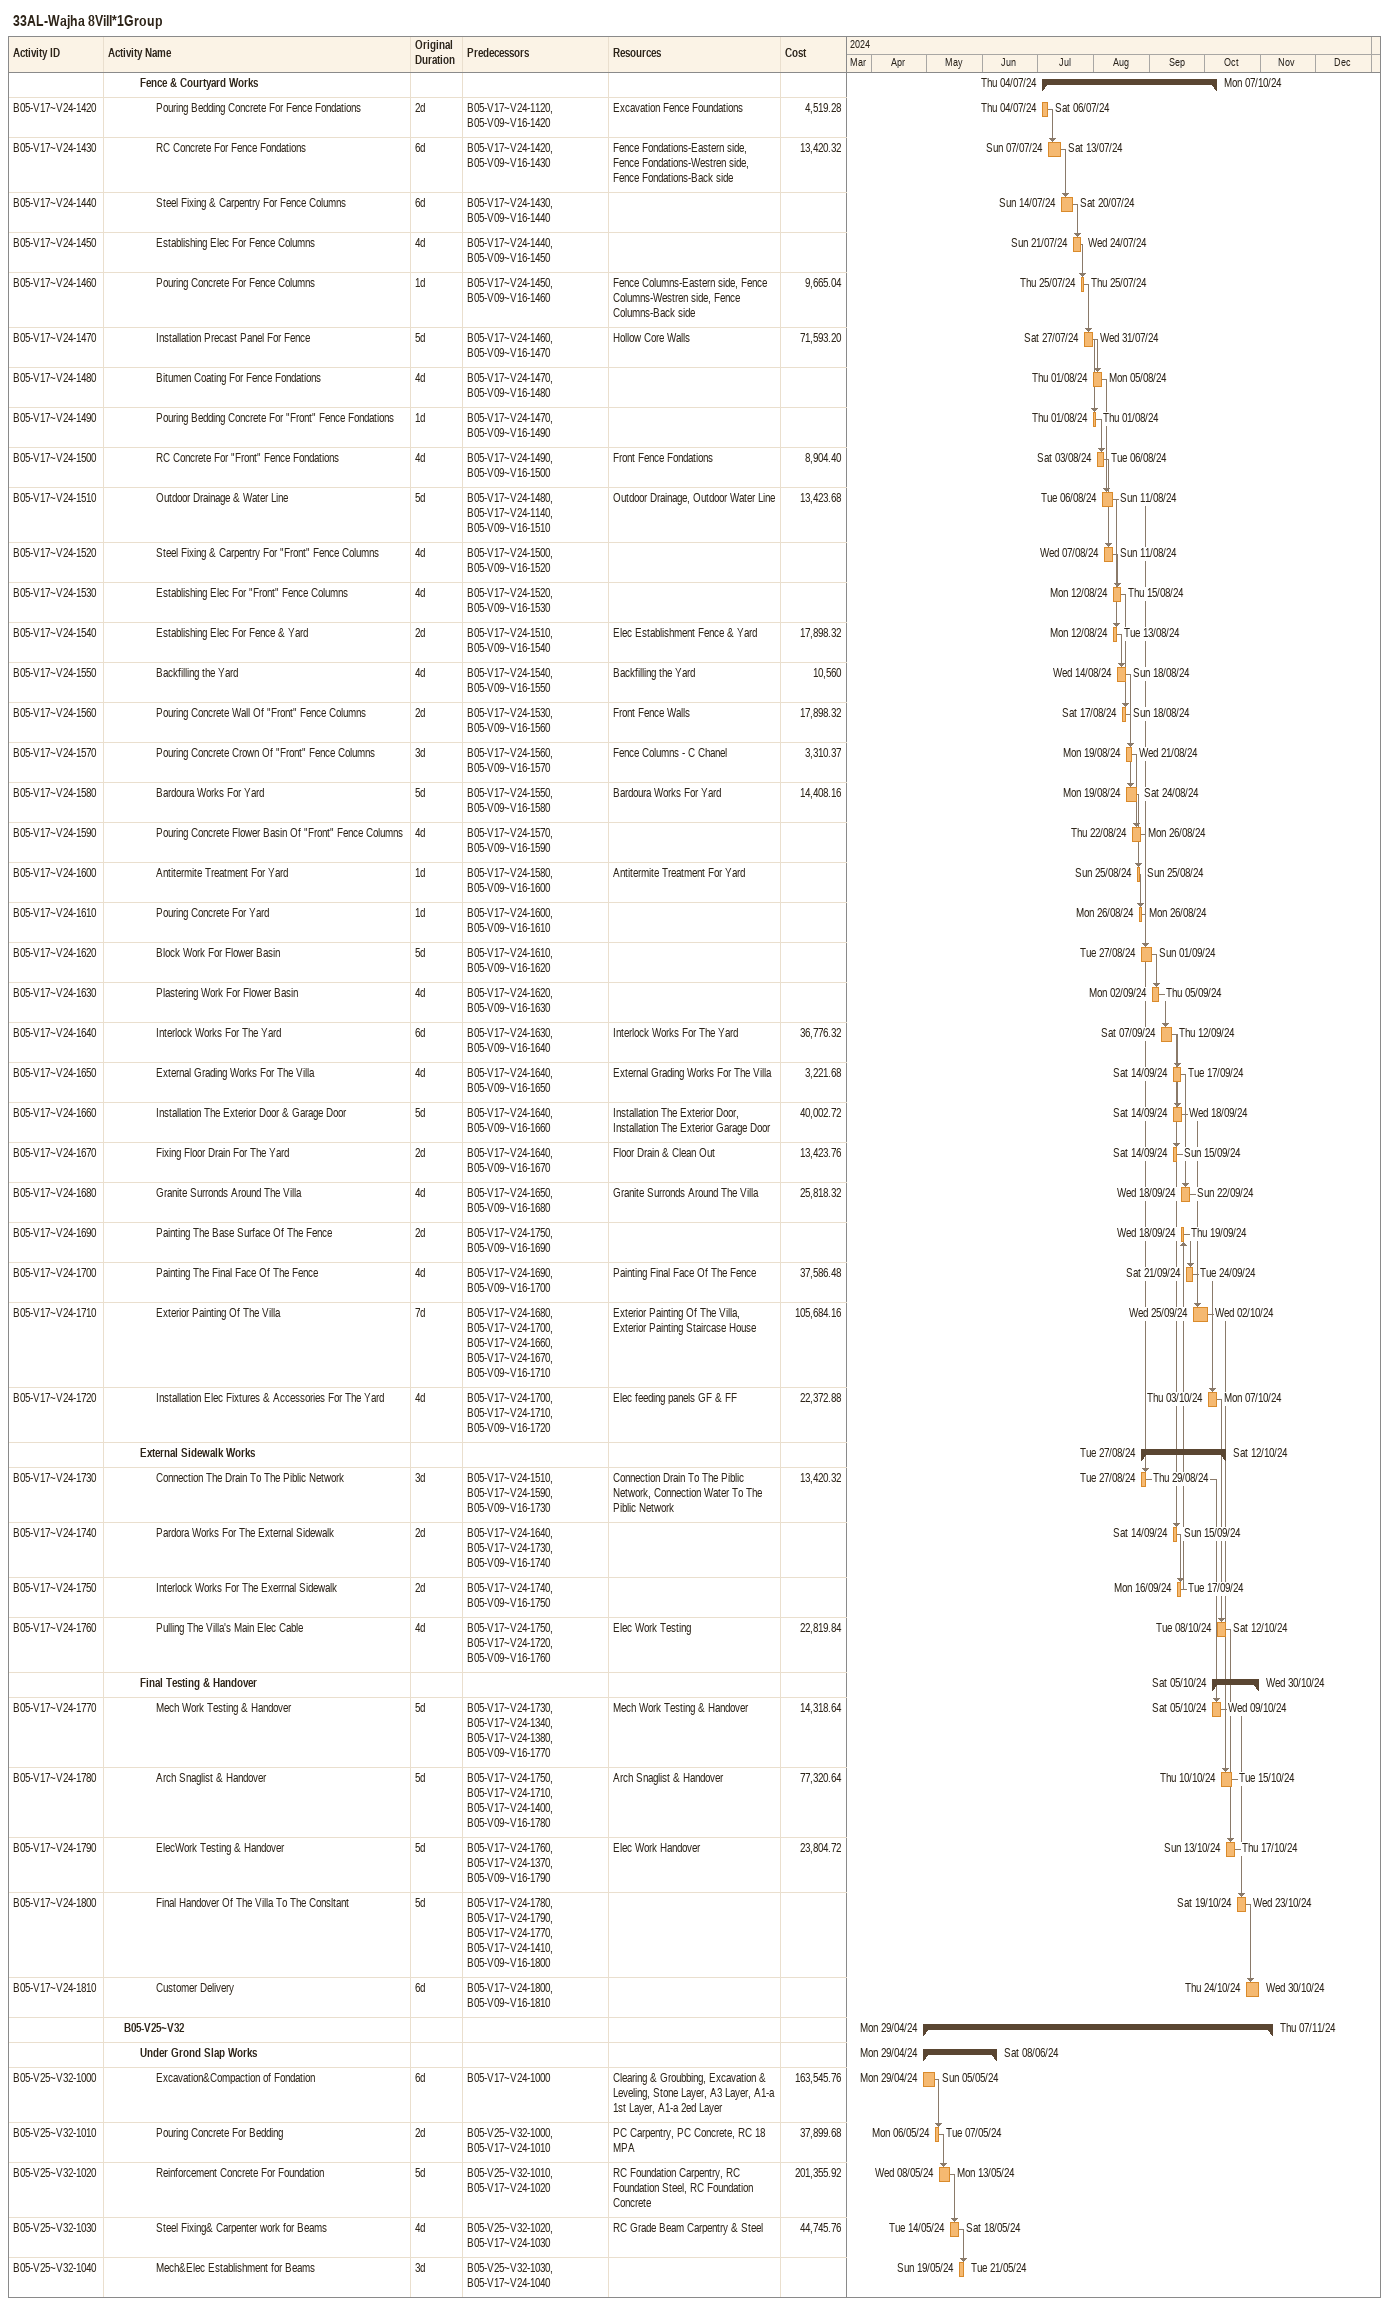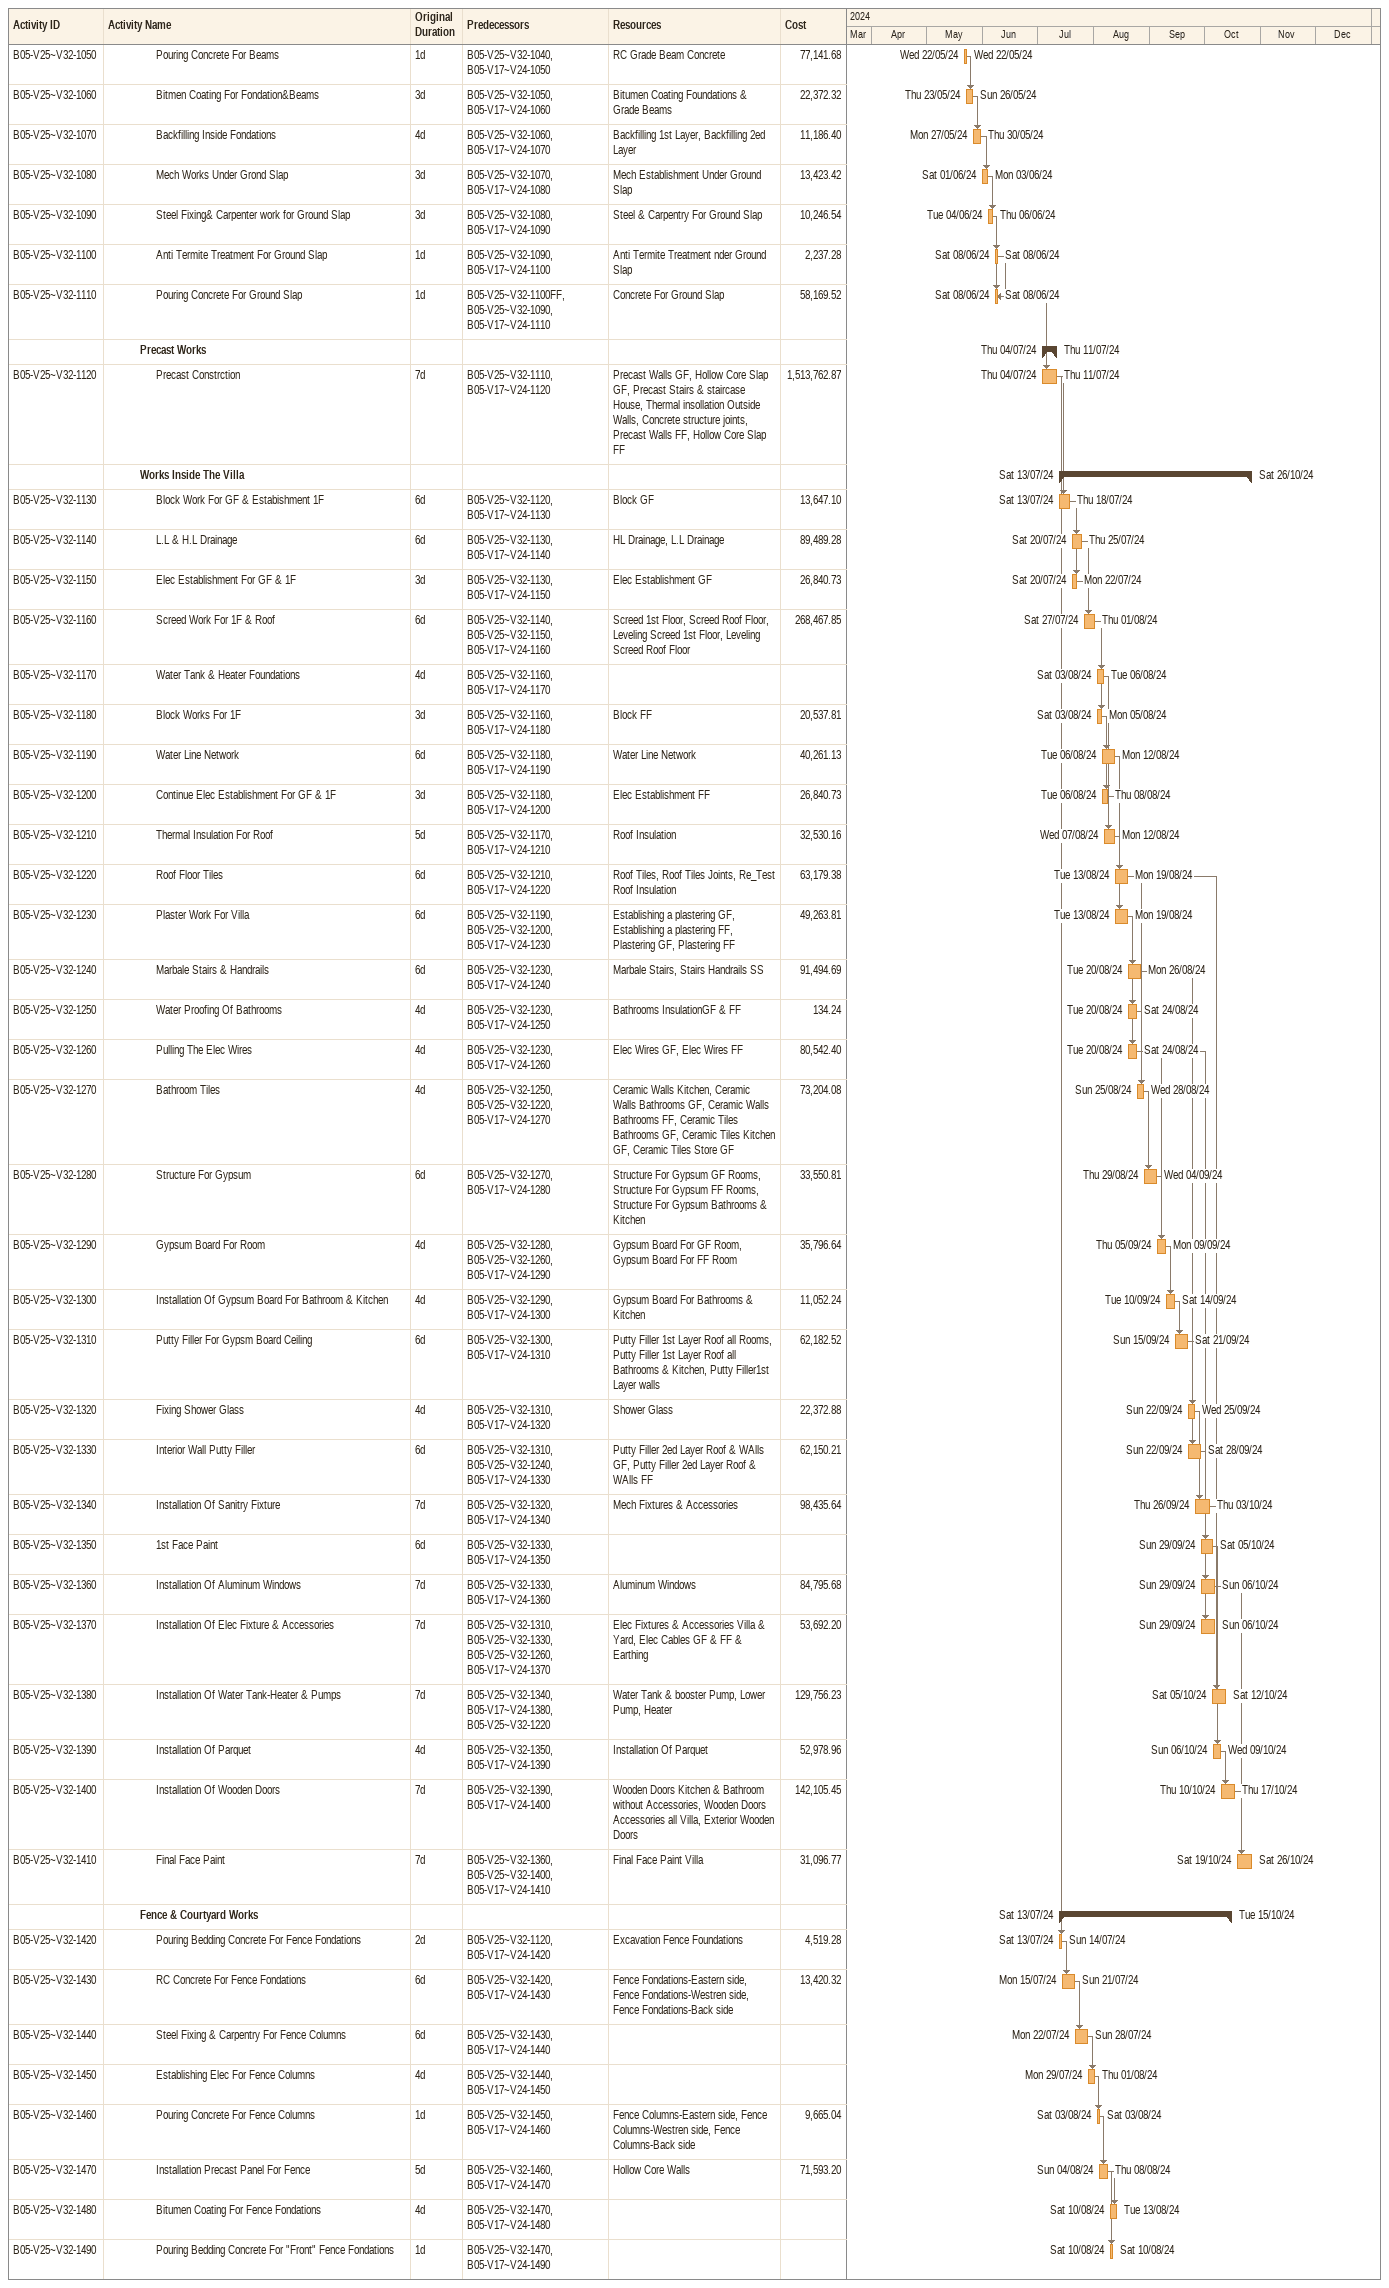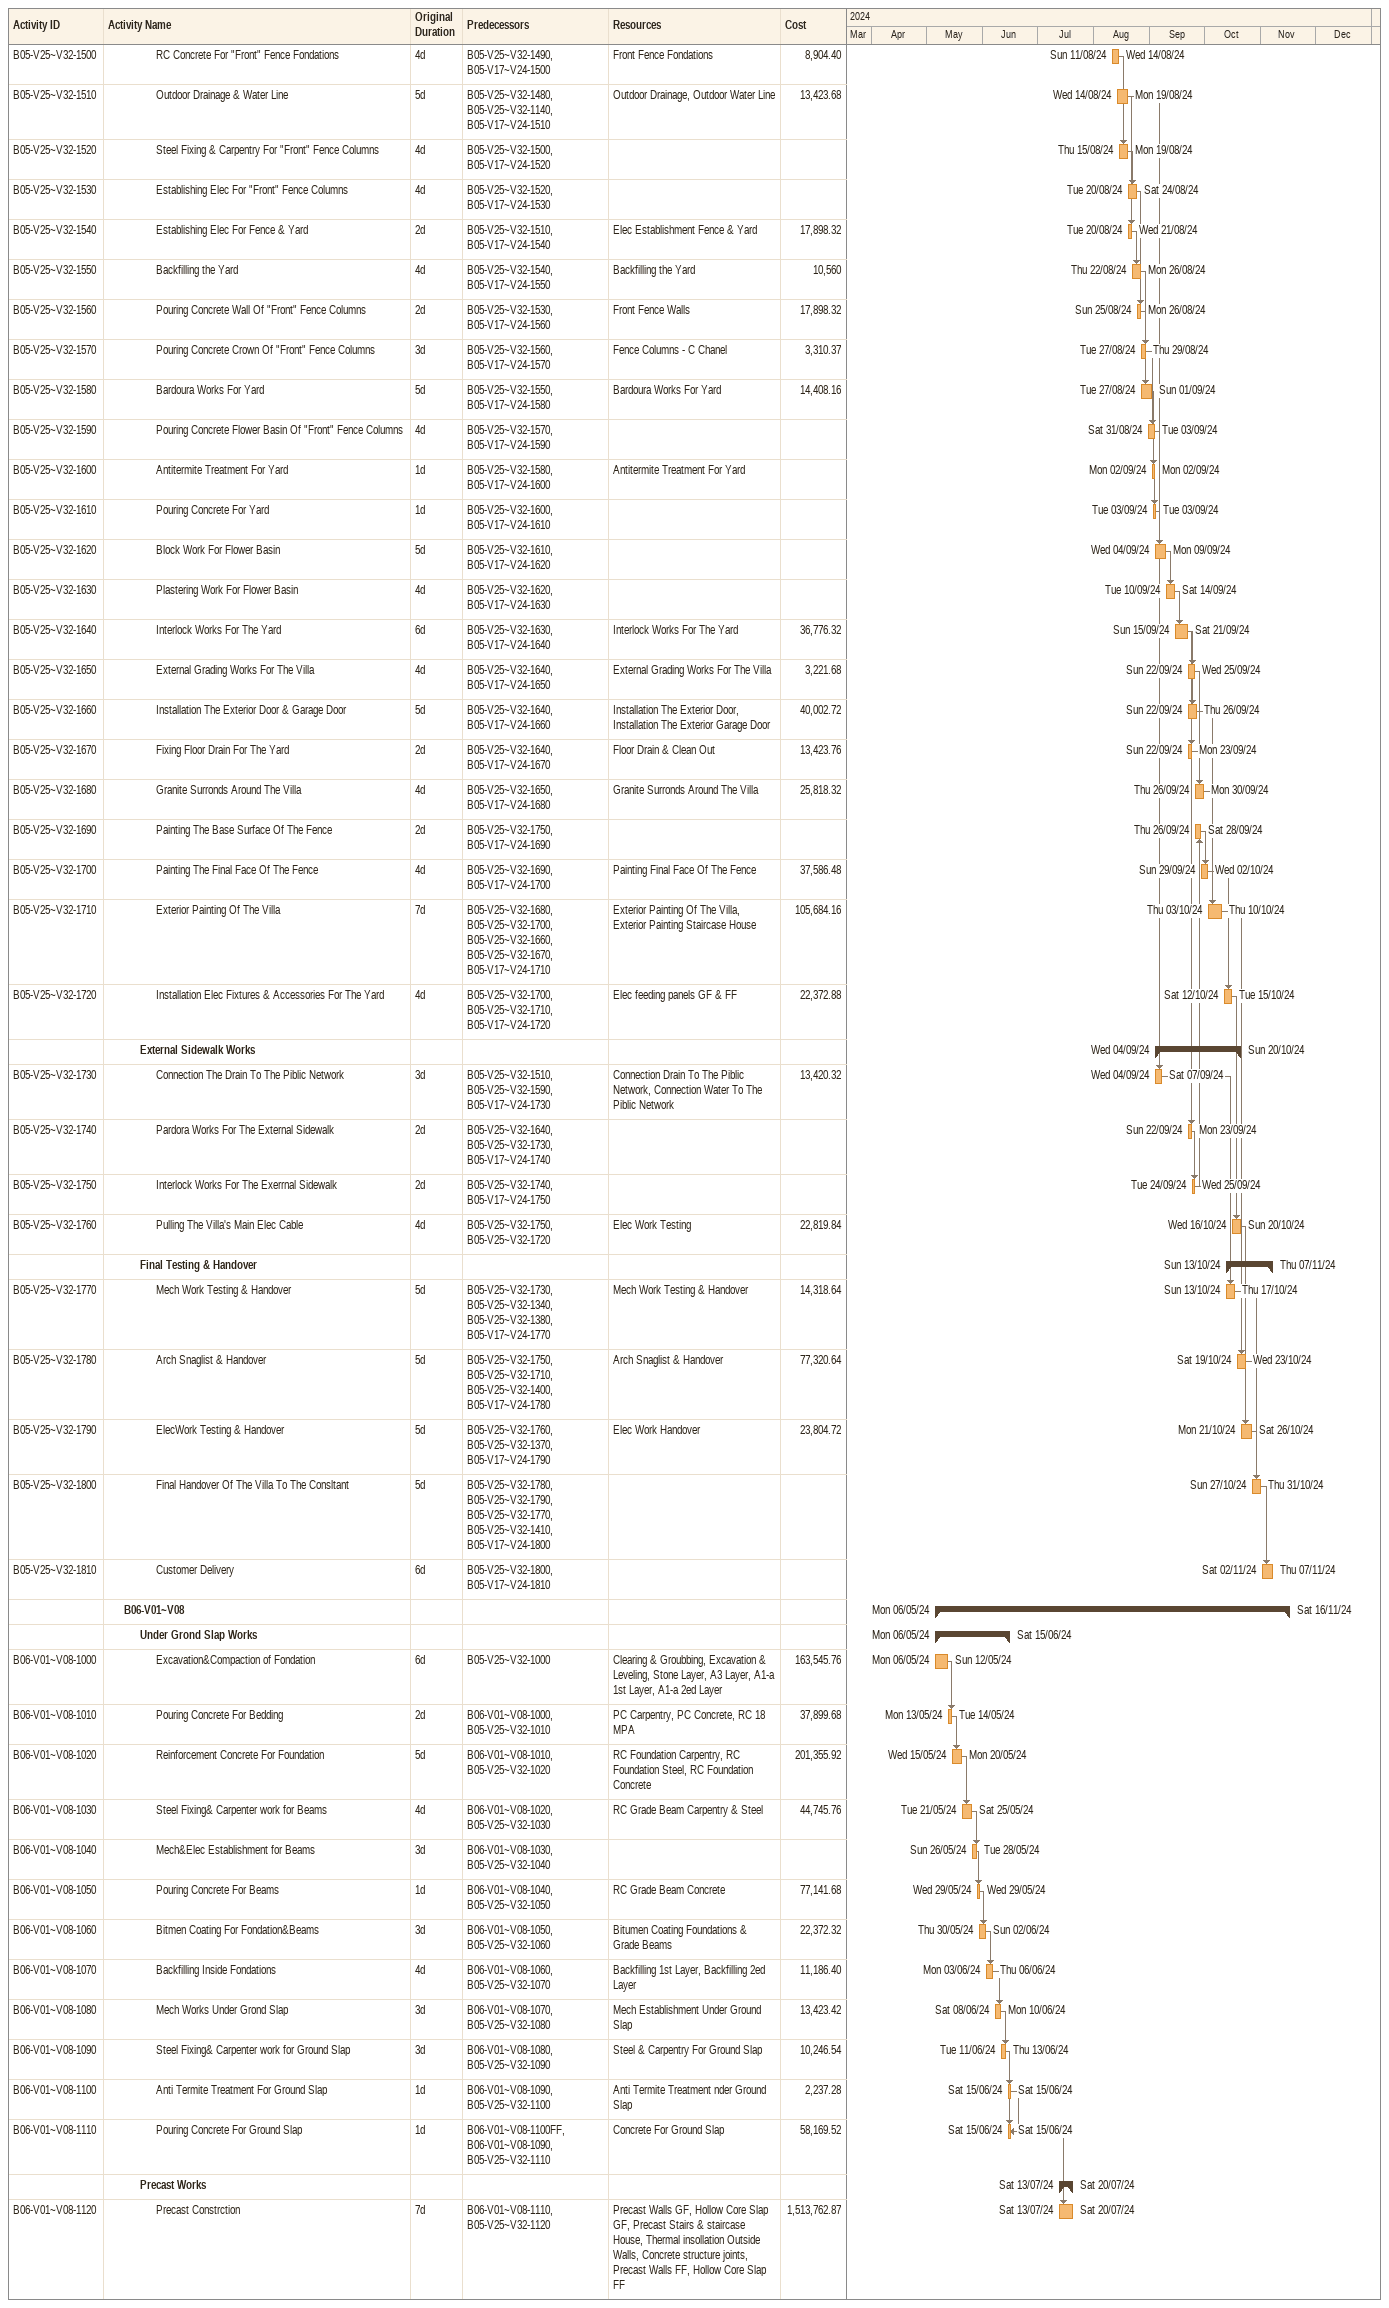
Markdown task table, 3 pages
33AL-Wajha 8Vill*1Group

| ID | Level | Task | Original duration | Start | Finish | Predecessors | Resources | Cost |
|---|---|---|---|---|---|---|---|---|
|  | 3 | **Fence & Courtyard Works** |  | 2024-07-04 | 2024-10-07 |  |  |  |
| B05-V17~V24-1420 | 4 | Pouring Bedding Concrete For Fence Fondations | 2d | 2024-07-04 | 2024-07-06 | B05-V17~V24-1120, B05-V09~V16-1420 | Excavation Fence Foundations | 4519.28 |
| B05-V17~V24-1430 | 4 | RC Concrete For Fence Fondations | 6d | 2024-07-07 | 2024-07-13 | B05-V17~V24-1420, B05-V09~V16-1430 | Fence Fondations-Eastern side, Fence Fondations-Westren side, Fence Fondations-Back side | 13420.32 |
| B05-V17~V24-1440 | 4 | Steel Fixing & Carpentry For Fence Columns | 6d | 2024-07-14 | 2024-07-20 | B05-V17~V24-1430, B05-V09~V16-1440 |  |  |
| B05-V17~V24-1450 | 4 | Establishing Elec For Fence Columns | 4d | 2024-07-21 | 2024-07-24 | B05-V17~V24-1440, B05-V09~V16-1450 |  |  |
| B05-V17~V24-1460 | 4 | Pouring Concrete For Fence Columns | 1d | 2024-07-25 | 2024-07-25 | B05-V17~V24-1450, B05-V09~V16-1460 | Fence Columns-Eastern side, Fence Columns-Westren side, Fence Columns-Back side | 9665.04 |
| B05-V17~V24-1470 | 4 | Installation Precast Panel For Fence | 5d | 2024-07-27 | 2024-07-31 | B05-V17~V24-1460, B05-V09~V16-1470 | Hollow Core Walls | 71593.20 |
| B05-V17~V24-1480 | 4 | Bitumen Coating For Fence Fondations | 4d | 2024-08-01 | 2024-08-05 | B05-V17~V24-1470, B05-V09~V16-1480 |  |  |
| B05-V17~V24-1490 | 4 | Pouring Bedding Concrete For "Front" Fence Fondations | 1d | 2024-08-01 | 2024-08-01 | B05-V17~V24-1470, B05-V09~V16-1490 |  |  |
| B05-V17~V24-1500 | 4 | RC Concrete For "Front" Fence Fondations | 4d | 2024-08-03 | 2024-08-06 | B05-V17~V24-1490, B05-V09~V16-1500 | Front Fence Fondations | 8904.40 |
| B05-V17~V24-1510 | 4 | Outdoor Drainage & Water Line | 5d | 2024-08-06 | 2024-08-11 | B05-V17~V24-1480, B05-V17~V24-1140, B05-V09~V16-1510 | Outdoor Drainage, Outdoor Water Line | 13423.68 |
| B05-V17~V24-1520 | 4 | Steel Fixing & Carpentry For "Front" Fence Columns | 4d | 2024-08-07 | 2024-08-11 | B05-V17~V24-1500, B05-V09~V16-1520 |  |  |
| B05-V17~V24-1530 | 4 | Establishing Elec For "Front" Fence Columns | 4d | 2024-08-12 | 2024-08-15 | B05-V17~V24-1520, B05-V09~V16-1530 |  |  |
| B05-V17~V24-1540 | 4 | Establishing Elec For Fence & Yard | 2d | 2024-08-12 | 2024-08-13 | B05-V17~V24-1510, B05-V09~V16-1540 | Elec Establishment Fence & Yard | 17898.32 |
| B05-V17~V24-1550 | 4 | Backfilling the Yard | 4d | 2024-08-14 | 2024-08-18 | B05-V17~V24-1540, B05-V09~V16-1550 | Backfilling the Yard | 10560 |
| B05-V17~V24-1560 | 4 | Pouring Concrete Wall Of "Front" Fence Columns | 2d | 2024-08-17 | 2024-08-18 | B05-V17~V24-1530, B05-V09~V16-1560 | Front Fence Walls | 17898.32 |
| B05-V17~V24-1570 | 4 | Pouring Concrete Crown Of "Front" Fence Columns | 3d | 2024-08-19 | 2024-08-21 | B05-V17~V24-1560, B05-V09~V16-1570 | Fence Columns - C Chanel | 3310.37 |
| B05-V17~V24-1580 | 4 | Bardoura Works For Yard | 5d | 2024-08-19 | 2024-08-24 | B05-V17~V24-1550, B05-V09~V16-1580 | Bardoura Works For Yard | 14408.16 |
| B05-V17~V24-1590 | 4 | Pouring Concrete Flower Basin Of "Front" Fence Columns | 4d | 2024-08-22 | 2024-08-26 | B05-V17~V24-1570, B05-V09~V16-1590 |  |  |
| B05-V17~V24-1600 | 4 | Antitermite Treatment For Yard | 1d | 2024-08-25 | 2024-08-25 | B05-V17~V24-1580, B05-V09~V16-1600 | Antitermite Treatment For Yard |  |
| B05-V17~V24-1610 | 4 | Pouring Concrete For Yard | 1d | 2024-08-26 | 2024-08-26 | B05-V17~V24-1600, B05-V09~V16-1610 |  |  |
| B05-V17~V24-1620 | 4 | Block Work For Flower Basin | 5d | 2024-08-27 | 2024-09-01 | B05-V17~V24-1610, B05-V09~V16-1620 |  |  |
| B05-V17~V24-1630 | 4 | Plastering Work For Flower Basin | 4d | 2024-09-02 | 2024-09-05 | B05-V17~V24-1620, B05-V09~V16-1630 |  |  |
| B05-V17~V24-1640 | 4 | Interlock Works For The Yard | 6d | 2024-09-07 | 2024-09-12 | B05-V17~V24-1630, B05-V09~V16-1640 | Interlock Works For The Yard | 36776.32 |
| B05-V17~V24-1650 | 4 | External Grading Works For The Villa | 4d | 2024-09-14 | 2024-09-17 | B05-V17~V24-1640, B05-V09~V16-1650 | External Grading Works For The Villa | 3221.68 |
| B05-V17~V24-1660 | 4 | Installation The Exterior Door & Garage Door | 5d | 2024-09-14 | 2024-09-18 | B05-V17~V24-1640, B05-V09~V16-1660 | Installation The Exterior Door, Installation The Exterior Garage Door | 40002.72 |
| B05-V17~V24-1670 | 4 | Fixing Floor Drain For The Yard | 2d | 2024-09-14 | 2024-09-15 | B05-V17~V24-1640, B05-V09~V16-1670 | Floor Drain & Clean Out | 13423.76 |
| B05-V17~V24-1680 | 4 | Granite Surronds Around The Villa | 4d | 2024-09-18 | 2024-09-22 | B05-V17~V24-1650, B05-V09~V16-1680 | Granite Surronds Around The Villa | 25818.32 |
| B05-V17~V24-1690 | 4 | Painting The Base Surface Of The Fence | 2d | 2024-09-18 | 2024-09-19 | B05-V17~V24-1750, B05-V09~V16-1690 |  |  |
| B05-V17~V24-1700 | 4 | Painting The Final Face Of The Fence | 4d | 2024-09-21 | 2024-09-24 | B05-V17~V24-1690, B05-V09~V16-1700 | Painting Final Face Of The Fence | 37586.48 |
| B05-V17~V24-1710 | 4 | Exterior Painting Of The Villa | 7d | 2024-09-25 | 2024-10-02 | B05-V17~V24-1680, B05-V17~V24-1700, B05-V17~V24-1660, B05-V17~V24-1670, B05-V09~V16-1710 | Exterior Painting Of The Villa, Exterior Painting Staircase House | 105684.16 |
| B05-V17~V24-1720 | 4 | Installation Elec Fixtures & Accessories For The Yard | 4d | 2024-10-03 | 2024-10-07 | B05-V17~V24-1700, B05-V17~V24-1710, B05-V09~V16-1720 | Elec feeding panels GF & FF | 22372.88 |
|  | 3 | **External Sidewalk Works** |  | 2024-08-27 | 2024-10-12 |  |  |  |
| B05-V17~V24-1730 | 4 | Connection The Drain To The Piblic Network | 3d | 2024-08-27 | 2024-08-29 | B05-V17~V24-1510, B05-V17~V24-1590, B05-V09~V16-1730 | Connection Drain To The Piblic Network, Connection Water To The Piblic Network | 13420.32 |
| B05-V17~V24-1740 | 4 | Pardora Works For The External Sidewalk | 2d | 2024-09-14 | 2024-09-15 | B05-V17~V24-1640, B05-V17~V24-1730, B05-V09~V16-1740 |  |  |
| B05-V17~V24-1750 | 4 | Interlock Works For The Exerrnal Sidewalk | 2d | 2024-09-16 | 2024-09-17 | B05-V17~V24-1740, B05-V09~V16-1750 |  |  |
| B05-V17~V24-1760 | 4 | Pulling The Villa's Main Elec Cable | 4d | 2024-10-08 | 2024-10-12 | B05-V17~V24-1750, B05-V17~V24-1720, B05-V09~V16-1760 | Elec Work Testing | 22819.84 |
|  | 3 | **Final Testing & Handover** |  | 2024-10-05 | 2024-10-30 |  |  |  |
| B05-V17~V24-1770 | 4 | Mech Work Testing & Handover | 5d | 2024-10-05 | 2024-10-09 | B05-V17~V24-1730, B05-V17~V24-1340, B05-V17~V24-1380, B05-V09~V16-1770 | Mech Work Testing & Handover | 14318.64 |
| B05-V17~V24-1780 | 4 | Arch Snaglist & Handover | 5d | 2024-10-10 | 2024-10-15 | B05-V17~V24-1750, B05-V17~V24-1710, B05-V17~V24-1400, B05-V09~V16-1780 | Arch Snaglist & Handover | 77320.64 |
| B05-V17~V24-1790 | 4 | ElecWork Testing & Handover | 5d | 2024-10-13 | 2024-10-17 | B05-V17~V24-1760, B05-V17~V24-1370, B05-V09~V16-1790 | Elec Work Handover | 23804.72 |
| B05-V17~V24-1800 | 4 | Final Handover Of The Villa To The Consltant | 5d | 2024-10-19 | 2024-10-23 | B05-V17~V24-1780, B05-V17~V24-1790, B05-V17~V24-1770, B05-V17~V24-1410, B05-V09~V16-1800 |  |  |
| B05-V17~V24-1810 | 4 | Customer Delivery | 6d | 2024-10-24 | 2024-10-30 | B05-V17~V24-1800, B05-V09~V16-1810 |  |  |
|  | 2 | **B05-V25~V32** |  | 2024-04-29 | 2024-11-07 |  |  |  |
|  | 3 | **Under Grond Slap Works** |  | 2024-04-29 | 2024-06-08 |  |  |  |
| B05-V25~V32-1000 | 4 | Excavation&Compaction of Fondation | 6d | 2024-04-29 | 2024-05-05 | B05-V17~V24-1000 | Clearing & Groubbing, Excavation & Leveling, Stone Layer, A3 Layer, A1-a 1st Layer, A1-a 2ed Layer | 163545.76 |
| B05-V25~V32-1010 | 4 | Pouring Concrete For Bedding | 2d | 2024-05-06 | 2024-05-07 | B05-V25~V32-1000, B05-V17~V24-1010 | PC Carpentry, PC Concrete, RC 18 MPA | 37899.68 |
| B05-V25~V32-1020 | 4 | Reinforcement Concrete For Foundation | 5d | 2024-05-08 | 2024-05-13 | B05-V25~V32-1010, B05-V17~V24-1020 | RC Foundation Carpentry, RC Foundation Steel, RC Foundation Concrete | 201355.92 |
| B05-V25~V32-1030 | 4 | Steel Fixing& Carpenter work for Beams | 4d | 2024-05-14 | 2024-05-18 | B05-V25~V32-1020, B05-V17~V24-1030 | RC Grade Beam Carpentry & Steel | 44745.76 |
| B05-V25~V32-1040 | 4 | Mech&Elec Establishment for Beams | 3d | 2024-05-19 | 2024-05-21 | B05-V25~V32-1030, B05-V17~V24-1040 |  |  |
| B05-V25~V32-1050 | 4 | Pouring Concrete For Beams | 1d | 2024-05-22 | 2024-05-22 | B05-V25~V32-1040, B05-V17~V24-1050 | RC Grade Beam Concrete | 77141.68 |
| B05-V25~V32-1060 | 4 | Bitmen Coating For Fondation&Beams | 3d | 2024-05-23 | 2024-05-26 | B05-V25~V32-1050, B05-V17~V24-1060 | Bitumen Coating Foundations & Grade Beams | 22372.32 |
| B05-V25~V32-1070 | 4 | Backfilling Inside Fondations | 4d | 2024-05-27 | 2024-05-30 | B05-V25~V32-1060, B05-V17~V24-1070 | Backfilling 1st Layer, Backfilling 2ed Layer | 11186.40 |
| B05-V25~V32-1080 | 4 | Mech Works Under Grond Slap | 3d | 2024-06-01 | 2024-06-03 | B05-V25~V32-1070, B05-V17~V24-1080 | Mech Establishment Under Ground Slap | 13423.42 |
| B05-V25~V32-1090 | 4 | Steel Fixing& Carpenter work for Ground Slap | 3d | 2024-06-04 | 2024-06-06 | B05-V25~V32-1080, B05-V17~V24-1090 | Steel & Carpentry For Ground Slap | 10246.54 |
| B05-V25~V32-1100 | 4 | Anti Termite Treatment For Ground Slap | 1d | 2024-06-08 | 2024-06-08 | B05-V25~V32-1090, B05-V17~V24-1100 | Anti Termite Treatment nder Ground Slap | 2237.28 |
| B05-V25~V32-1110 | 4 | Pouring Concrete For Ground Slap | 1d | 2024-06-08 | 2024-06-08 | B05-V25~V32-1100FF, B05-V25~V32-1090, B05-V17~V24-1110 | Concrete For Ground Slap | 58169.52 |
|  | 3 | **Precast Works** |  | 2024-07-04 | 2024-07-11 |  |  |  |
| B05-V25~V32-1120 | 4 | Precast Constrction | 7d | 2024-07-04 | 2024-07-11 | B05-V25~V32-1110, B05-V17~V24-1120 | Precast Walls GF, Hollow Core Slap GF, Precast Stairs & staircase House, Thermal insollation Outside Walls, Concrete structure joints, Precast Walls FF, Hollow Core Slap FF | 1513762.87 |
|  | 3 | **Works Inside The Villa** |  | 2024-07-13 | 2024-10-26 |  |  |  |
| B05-V25~V32-1130 | 4 | Block Work For GF & Estabishment 1F | 6d | 2024-07-13 | 2024-07-18 | B05-V25~V32-1120, B05-V17~V24-1130 | Block GF | 13647.10 |
| B05-V25~V32-1140 | 4 | L.L & H.L Drainage | 6d | 2024-07-20 | 2024-07-25 | B05-V25~V32-1130, B05-V17~V24-1140 | HL Drainage, L.L Drainage | 89489.28 |
| B05-V25~V32-1150 | 4 | Elec Establishment For GF & 1F | 3d | 2024-07-20 | 2024-07-22 | B05-V25~V32-1130, B05-V17~V24-1150 | Elec Establishment GF | 26840.73 |
| B05-V25~V32-1160 | 4 | Screed Work For 1F & Roof | 6d | 2024-07-27 | 2024-08-01 | B05-V25~V32-1140, B05-V25~V32-1150, B05-V17~V24-1160 | Screed 1st Floor, Screed Roof Floor, Leveling Screed 1st Floor, Leveling Screed Roof Floor | 268467.85 |
| B05-V25~V32-1170 | 4 | Water Tank & Heater Foundations | 4d | 2024-08-03 | 2024-08-06 | B05-V25~V32-1160, B05-V17~V24-1170 |  |  |
| B05-V25~V32-1180 | 4 | Block Works For 1F | 3d | 2024-08-03 | 2024-08-05 | B05-V25~V32-1160, B05-V17~V24-1180 | Block FF | 20537.81 |
| B05-V25~V32-1190 | 4 | Water Line Network | 6d | 2024-08-06 | 2024-08-12 | B05-V25~V32-1180, B05-V17~V24-1190 | Water Line Network | 40261.13 |
| B05-V25~V32-1200 | 4 | Continue Elec Establishment For GF & 1F | 3d | 2024-08-06 | 2024-08-08 | B05-V25~V32-1180, B05-V17~V24-1200 | Elec Establishment FF | 26840.73 |
| B05-V25~V32-1210 | 4 | Thermal Insulation For Roof | 5d | 2024-08-07 | 2024-08-12 | B05-V25~V32-1170, B05-V17~V24-1210 | Roof Insulation | 32530.16 |
| B05-V25~V32-1220 | 4 | Roof Floor Tiles | 6d | 2024-08-13 | 2024-08-19 | B05-V25~V32-1210, B05-V17~V24-1220 | Roof Tiles, Roof Tiles Joints, Re_Test Roof Insulation | 63179.38 |
| B05-V25~V32-1230 | 4 | Plaster Work For Villa | 6d | 2024-08-13 | 2024-08-19 | B05-V25~V32-1190, B05-V25~V32-1200, B05-V17~V24-1230 | Establishing a plastering GF, Establishing a plastering FF, Plastering GF, Plastering FF | 49263.81 |
| B05-V25~V32-1240 | 4 | Marbale Stairs & Handrails | 6d | 2024-08-20 | 2024-08-26 | B05-V25~V32-1230, B05-V17~V24-1240 | Marbale Stairs, Stairs Handrails SS | 91494.69 |
| B05-V25~V32-1250 | 4 | Water Proofing Of Bathrooms | 4d | 2024-08-20 | 2024-08-24 | B05-V25~V32-1230, B05-V17~V24-1250 | Bathrooms InsulationGF & FF | 134.24 |
| B05-V25~V32-1260 | 4 | Pulling The Elec Wires | 4d | 2024-08-20 | 2024-08-24 | B05-V25~V32-1230, B05-V17~V24-1260 | Elec Wires GF, Elec Wires FF | 80542.40 |
| B05-V25~V32-1270 | 4 | Bathroom Tiles | 4d | 2024-08-25 | 2024-08-28 | B05-V25~V32-1250, B05-V25~V32-1220, B05-V17~V24-1270 | Ceramic Walls Kitchen, Ceramic Walls Bathrooms GF, Ceramic Walls Bathrooms FF, Ceramic Tiles Bathrooms GF, Ceramic Tiles Kitchen GF, Ceramic Tiles Store GF | 73204.08 |
| B05-V25~V32-1280 | 4 | Structure For Gypsum | 6d | 2024-08-29 | 2024-09-04 | B05-V25~V32-1270, B05-V17~V24-1280 | Structure For Gypsum GF Rooms, Structure For Gypsum FF Rooms, Structure For Gypsum Bathrooms & Kitchen | 33550.81 |
| B05-V25~V32-1290 | 4 | Gypsum Board For Room | 4d | 2024-09-05 | 2024-09-09 | B05-V25~V32-1280, B05-V25~V32-1260, B05-V17~V24-1290 | Gypsum Board For GF Room, Gypsum Board For FF Room | 35796.64 |
| B05-V25~V32-1300 | 4 | Installation Of Gypsum Board For Bathroom & Kitchen | 4d | 2024-09-10 | 2024-09-14 | B05-V25~V32-1290, B05-V17~V24-1300 | Gypsum Board For Bathrooms & Kitchen | 11052.24 |
| B05-V25~V32-1310 | 4 | Putty Filler For Gypsm Board Ceiling | 6d | 2024-09-15 | 2024-09-21 | B05-V25~V32-1300, B05-V17~V24-1310 | Putty Filler 1st Layer Roof all Rooms, Putty Filler 1st Layer Roof all Bathrooms & Kitchen, Putty Filler1st Layer walls | 62182.52 |
| B05-V25~V32-1320 | 4 | Fixing Shower Glass | 4d | 2024-09-22 | 2024-09-25 | B05-V25~V32-1310, B05-V17~V24-1320 | Shower Glass | 22372.88 |
| B05-V25~V32-1330 | 4 | Interior Wall Putty Filler | 6d | 2024-09-22 | 2024-09-28 | B05-V25~V32-1310, B05-V25~V32-1240, B05-V17~V24-1330 | Putty Filler 2ed Layer Roof & WAlls GF, Putty Filler 2ed Layer Roof & WAlls FF | 62150.21 |
| B05-V25~V32-1340 | 4 | Installation Of Sanitry Fixture | 7d | 2024-09-26 | 2024-10-03 | B05-V25~V32-1320, B05-V17~V24-1340 | Mech Fixtures & Accessories | 98435.64 |
| B05-V25~V32-1350 | 4 | 1st Face Paint | 6d | 2024-09-29 | 2024-10-05 | B05-V25~V32-1330, B05-V17~V24-1350 |  |  |
| B05-V25~V32-1360 | 4 | Installation Of Aluminum Windows | 7d | 2024-09-29 | 2024-10-06 | B05-V25~V32-1330, B05-V17~V24-1360 | Aluminum Windows | 84795.68 |
| B05-V25~V32-1370 | 4 | Installation Of Elec Fixture & Accessories | 7d | 2024-09-29 | 2024-10-06 | B05-V25~V32-1310, B05-V25~V32-1330, B05-V25~V32-1260, B05-V17~V24-1370 | Elec Fixtures & Accessories Villa & Yard, Elec Cables GF & FF & Earthing | 53692.20 |
| B05-V25~V32-1380 | 4 | Installation Of Water Tank-Heater & Pumps | 7d | 2024-10-05 | 2024-10-12 | B05-V25~V32-1340, B05-V17~V24-1380, B05-V25~V32-1220 | Water Tank & booster Pump, Lower Pump, Heater | 129756.23 |
| B05-V25~V32-1390 | 4 | Installation Of Parquet | 4d | 2024-10-06 | 2024-10-09 | B05-V25~V32-1350, B05-V17~V24-1390 | Installation Of Parquet | 52978.96 |
| B05-V25~V32-1400 | 4 | Installation Of Wooden Doors | 7d | 2024-10-10 | 2024-10-17 | B05-V25~V32-1390, B05-V17~V24-1400 | Wooden Doors Kitchen & Bathroom without Accessories, Wooden Doors Accessories all Villa, Exterior Wooden Doors | 142105.45 |
| B05-V25~V32-1410 | 4 | Final Face Paint | 7d | 2024-10-19 | 2024-10-26 | B05-V25~V32-1360, B05-V25~V32-1400, B05-V17~V24-1410 | Final Face Paint Villa | 31096.77 |
|  | 3 | **Fence & Courtyard Works** |  | 2024-07-13 | 2024-10-15 |  |  |  |
| B05-V25~V32-1420 | 4 | Pouring Bedding Concrete For Fence Fondations | 2d | 2024-07-13 | 2024-07-14 | B05-V25~V32-1120, B05-V17~V24-1420 | Excavation Fence Foundations | 4519.28 |
| B05-V25~V32-1430 | 4 | RC Concrete For Fence Fondations | 6d | 2024-07-15 | 2024-07-21 | B05-V25~V32-1420, B05-V17~V24-1430 | Fence Fondations-Eastern side, Fence Fondations-Westren side, Fence Fondations-Back side | 13420.32 |
| B05-V25~V32-1440 | 4 | Steel Fixing & Carpentry For Fence Columns | 6d | 2024-07-22 | 2024-07-28 | B05-V25~V32-1430, B05-V17~V24-1440 |  |  |
| B05-V25~V32-1450 | 4 | Establishing Elec For Fence Columns | 4d | 2024-07-29 | 2024-08-01 | B05-V25~V32-1440, B05-V17~V24-1450 |  |  |
| B05-V25~V32-1460 | 4 | Pouring Concrete For Fence Columns | 1d | 2024-08-03 | 2024-08-03 | B05-V25~V32-1450, B05-V17~V24-1460 | Fence Columns-Eastern side, Fence Columns-Westren side, Fence Columns-Back side | 9665.04 |
| B05-V25~V32-1470 | 4 | Installation Precast Panel For Fence | 5d | 2024-08-04 | 2024-08-08 | B05-V25~V32-1460, B05-V17~V24-1470 | Hollow Core Walls | 71593.20 |
| B05-V25~V32-1480 | 4 | Bitumen Coating For Fence Fondations | 4d | 2024-08-10 | 2024-08-13 | B05-V25~V32-1470, B05-V17~V24-1480 |  |  |
| B05-V25~V32-1490 | 4 | Pouring Bedding Concrete For "Front" Fence Fondations | 1d | 2024-08-10 | 2024-08-10 | B05-V25~V32-1470, B05-V17~V24-1490 |  |  |
| B05-V25~V32-1500 | 4 | RC Concrete For "Front" Fence Fondations | 4d | 2024-08-11 | 2024-08-14 | B05-V25~V32-1490, B05-V17~V24-1500 | Front Fence Fondations | 8904.40 |
| B05-V25~V32-1510 | 4 | Outdoor Drainage & Water Line | 5d | 2024-08-14 | 2024-08-19 | B05-V25~V32-1480, B05-V25~V32-1140, B05-V17~V24-1510 | Outdoor Drainage, Outdoor Water Line | 13423.68 |
| B05-V25~V32-1520 | 4 | Steel Fixing & Carpentry For "Front" Fence Columns | 4d | 2024-08-15 | 2024-08-19 | B05-V25~V32-1500, B05-V17~V24-1520 |  |  |
| B05-V25~V32-1530 | 4 | Establishing Elec For "Front" Fence Columns | 4d | 2024-08-20 | 2024-08-24 | B05-V25~V32-1520, B05-V17~V24-1530 |  |  |
| B05-V25~V32-1540 | 4 | Establishing Elec For Fence & Yard | 2d | 2024-08-20 | 2024-08-21 | B05-V25~V32-1510, B05-V17~V24-1540 | Elec Establishment Fence & Yard | 17898.32 |
| B05-V25~V32-1550 | 4 | Backfilling the Yard | 4d | 2024-08-22 | 2024-08-26 | B05-V25~V32-1540, B05-V17~V24-1550 | Backfilling the Yard | 10560 |
| B05-V25~V32-1560 | 4 | Pouring Concrete Wall Of "Front" Fence Columns | 2d | 2024-08-25 | 2024-08-26 | B05-V25~V32-1530, B05-V17~V24-1560 | Front Fence Walls | 17898.32 |
| B05-V25~V32-1570 | 4 | Pouring Concrete Crown Of "Front" Fence Columns | 3d | 2024-08-27 | 2024-08-29 | B05-V25~V32-1560, B05-V17~V24-1570 | Fence Columns - C Chanel | 3310.37 |
| B05-V25~V32-1580 | 4 | Bardoura Works For Yard | 5d | 2024-08-27 | 2024-09-01 | B05-V25~V32-1550, B05-V17~V24-1580 | Bardoura Works For Yard | 14408.16 |
| B05-V25~V32-1590 | 4 | Pouring Concrete Flower Basin Of "Front" Fence Columns | 4d | 2024-08-31 | 2024-09-03 | B05-V25~V32-1570, B05-V17~V24-1590 |  |  |
| B05-V25~V32-1600 | 4 | Antitermite Treatment For Yard | 1d | 2024-09-02 | 2024-09-02 | B05-V25~V32-1580, B05-V17~V24-1600 | Antitermite Treatment For Yard |  |
| B05-V25~V32-1610 | 4 | Pouring Concrete For Yard | 1d | 2024-09-03 | 2024-09-03 | B05-V25~V32-1600, B05-V17~V24-1610 |  |  |
| B05-V25~V32-1620 | 4 | Block Work For Flower Basin | 5d | 2024-09-04 | 2024-09-09 | B05-V25~V32-1610, B05-V17~V24-1620 |  |  |
| B05-V25~V32-1630 | 4 | Plastering Work For Flower Basin | 4d | 2024-09-10 | 2024-09-14 | B05-V25~V32-1620, B05-V17~V24-1630 |  |  |
| B05-V25~V32-1640 | 4 | Interlock Works For The Yard | 6d | 2024-09-15 | 2024-09-21 | B05-V25~V32-1630, B05-V17~V24-1640 | Interlock Works For The Yard | 36776.32 |
| B05-V25~V32-1650 | 4 | External Grading Works For The Villa | 4d | 2024-09-22 | 2024-09-25 | B05-V25~V32-1640, B05-V17~V24-1650 | External Grading Works For The Villa | 3221.68 |
| B05-V25~V32-1660 | 4 | Installation The Exterior Door & Garage Door | 5d | 2024-09-22 | 2024-09-26 | B05-V25~V32-1640, B05-V17~V24-1660 | Installation The Exterior Door, Installation The Exterior Garage Door | 40002.72 |
| B05-V25~V32-1670 | 4 | Fixing Floor Drain For The Yard | 2d | 2024-09-22 | 2024-09-23 | B05-V25~V32-1640, B05-V17~V24-1670 | Floor Drain & Clean Out | 13423.76 |
| B05-V25~V32-1680 | 4 | Granite Surronds Around The Villa | 4d | 2024-09-26 | 2024-09-30 | B05-V25~V32-1650, B05-V17~V24-1680 | Granite Surronds Around The Villa | 25818.32 |
| B05-V25~V32-1690 | 4 | Painting The Base Surface Of The Fence | 2d | 2024-09-26 | 2024-09-28 | B05-V25~V32-1750, B05-V17~V24-1690 |  |  |
| B05-V25~V32-1700 | 4 | Painting The Final Face Of The Fence | 4d | 2024-09-29 | 2024-10-02 | B05-V25~V32-1690, B05-V17~V24-1700 | Painting Final Face Of The Fence | 37586.48 |
| B05-V25~V32-1710 | 4 | Exterior Painting Of The Villa | 7d | 2024-10-03 | 2024-10-10 | B05-V25~V32-1680, B05-V25~V32-1700, B05-V25~V32-1660, B05-V25~V32-1670, B05-V17~V24-1710 | Exterior Painting Of The Villa, Exterior Painting Staircase House | 105684.16 |
| B05-V25~V32-1720 | 4 | Installation Elec Fixtures & Accessories For The Yard | 4d | 2024-10-12 | 2024-10-15 | B05-V25~V32-1700, B05-V25~V32-1710, B05-V17~V24-1720 | Elec feeding panels GF & FF | 22372.88 |
|  | 3 | **External Sidewalk Works** |  | 2024-09-04 | 2024-10-20 |  |  |  |
| B05-V25~V32-1730 | 4 | Connection The Drain To The Piblic Network | 3d | 2024-09-04 | 2024-09-07 | B05-V25~V32-1510, B05-V25~V32-1590, B05-V17~V24-1730 | Connection Drain To The Piblic Network, Connection Water To The Piblic Network | 13420.32 |
| B05-V25~V32-1740 | 4 | Pardora Works For The External Sidewalk | 2d | 2024-09-22 | 2024-09-23 | B05-V25~V32-1640, B05-V25~V32-1730, B05-V17~V24-1740 |  |  |
| B05-V25~V32-1750 | 4 | Interlock Works For The Exerrnal Sidewalk | 2d | 2024-09-24 | 2024-09-25 | B05-V25~V32-1740, B05-V17~V24-1750 |  |  |
| B05-V25~V32-1760 | 4 | Pulling The Villa's Main Elec Cable | 4d | 2024-10-16 | 2024-10-20 | B05-V25~V32-1750, B05-V25~V32-1720 | Elec Work Testing | 22819.84 |
|  | 3 | **Final Testing & Handover** |  | 2024-10-13 | 2024-11-07 |  |  |  |
| B05-V25~V32-1770 | 4 | Mech Work Testing & Handover | 5d | 2024-10-13 | 2024-10-17 | B05-V25~V32-1730, B05-V25~V32-1340, B05-V25~V32-1380, B05-V17~V24-1770 | Mech Work Testing & Handover | 14318.64 |
| B05-V25~V32-1780 | 4 | Arch Snaglist & Handover | 5d | 2024-10-19 | 2024-10-23 | B05-V25~V32-1750, B05-V25~V32-1710, B05-V25~V32-1400, B05-V17~V24-1780 | Arch Snaglist & Handover | 77320.64 |
| B05-V25~V32-1790 | 4 | ElecWork Testing & Handover | 5d | 2024-10-21 | 2024-10-26 | B05-V25~V32-1760, B05-V25~V32-1370, B05-V17~V24-1790 | Elec Work Handover | 23804.72 |
| B05-V25~V32-1800 | 4 | Final Handover Of The Villa To The Consltant | 5d | 2024-10-27 | 2024-10-31 | B05-V25~V32-1780, B05-V25~V32-1790, B05-V25~V32-1770, B05-V25~V32-1410, B05-V17~V24-1800 |  |  |
| B05-V25~V32-1810 | 4 | Customer Delivery | 6d | 2024-11-02 | 2024-11-07 | B05-V25~V32-1800, B05-V17~V24-1810 |  |  |
|  | 2 | **B06-V01~V08** |  | 2024-05-06 | 2024-11-16 |  |  |  |
|  | 3 | **Under Grond Slap Works** |  | 2024-05-06 | 2024-06-15 |  |  |  |
| B06-V01~V08-1000 | 4 | Excavation&Compaction of Fondation | 6d | 2024-05-06 | 2024-05-12 | B05-V25~V32-1000 | Clearing & Groubbing, Excavation & Leveling, Stone Layer, A3 Layer, A1-a 1st Layer, A1-a 2ed Layer | 163545.76 |
| B06-V01~V08-1010 | 4 | Pouring Concrete For Bedding | 2d | 2024-05-13 | 2024-05-14 | B06-V01~V08-1000, B05-V25~V32-1010 | PC Carpentry, PC Concrete, RC 18 MPA | 37899.68 |
| B06-V01~V08-1020 | 4 | Reinforcement Concrete For Foundation | 5d | 2024-05-15 | 2024-05-20 | B06-V01~V08-1010, B05-V25~V32-1020 | RC Foundation Carpentry, RC Foundation Steel, RC Foundation Concrete | 201355.92 |
| B06-V01~V08-1030 | 4 | Steel Fixing& Carpenter work for Beams | 4d | 2024-05-21 | 2024-05-25 | B06-V01~V08-1020, B05-V25~V32-1030 | RC Grade Beam Carpentry & Steel | 44745.76 |
| B06-V01~V08-1040 | 4 | Mech&Elec Establishment for Beams | 3d | 2024-05-26 | 2024-05-28 | B06-V01~V08-1030, B05-V25~V32-1040 |  |  |
| B06-V01~V08-1050 | 4 | Pouring Concrete For Beams | 1d | 2024-05-29 | 2024-05-29 | B06-V01~V08-1040, B05-V25~V32-1050 | RC Grade Beam Concrete | 77141.68 |
| B06-V01~V08-1060 | 4 | Bitmen Coating For Fondation&Beams | 3d | 2024-05-30 | 2024-06-02 | B06-V01~V08-1050, B05-V25~V32-1060 | Bitumen Coating Foundations & Grade Beams | 22372.32 |
| B06-V01~V08-1070 | 4 | Backfilling Inside Fondations | 4d | 2024-06-03 | 2024-06-06 | B06-V01~V08-1060, B05-V25~V32-1070 | Backfilling 1st Layer, Backfilling 2ed Layer | 11186.40 |
| B06-V01~V08-1080 | 4 | Mech Works Under Grond Slap | 3d | 2024-06-08 | 2024-06-10 | B06-V01~V08-1070, B05-V25~V32-1080 | Mech Establishment Under Ground Slap | 13423.42 |
| B06-V01~V08-1090 | 4 | Steel Fixing& Carpenter work for Ground Slap | 3d | 2024-06-11 | 2024-06-13 | B06-V01~V08-1080, B05-V25~V32-1090 | Steel & Carpentry For Ground Slap | 10246.54 |
| B06-V01~V08-1100 | 4 | Anti Termite Treatment For Ground Slap | 1d | 2024-06-15 | 2024-06-15 | B06-V01~V08-1090, B05-V25~V32-1100 | Anti Termite Treatment nder Ground Slap | 2237.28 |
| B06-V01~V08-1110 | 4 | Pouring Concrete For Ground Slap | 1d | 2024-06-15 | 2024-06-15 | B06-V01~V08-1100FF, B06-V01~V08-1090, B05-V25~V32-1110 | Concrete For Ground Slap | 58169.52 |
|  | 3 | **Precast Works** |  | 2024-07-13 | 2024-07-20 |  |  |  |
| B06-V01~V08-1120 | 4 | Precast Constrction | 7d | 2024-07-13 | 2024-07-20 | B06-V01~V08-1110, B05-V25~V32-1120 | Precast Walls GF, Hollow Core Slap GF, Precast Stairs & staircase House, Thermal insollation Outside Walls, Concrete structure joints, Precast Walls FF, Hollow Core Slap FF | 1513762.87 |
